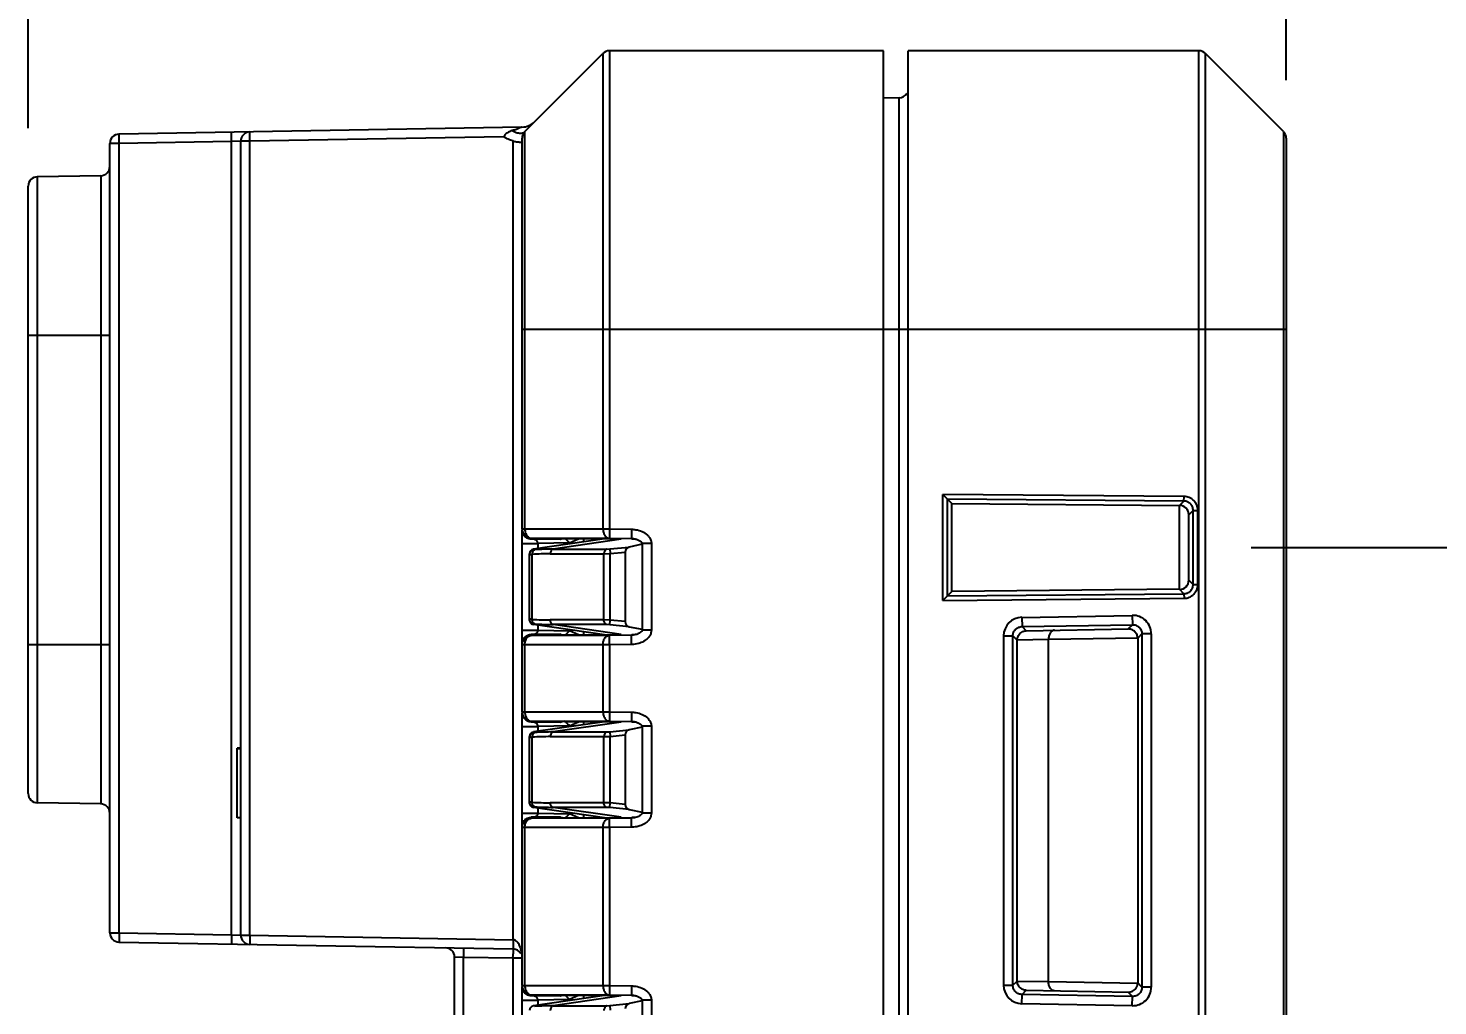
# Model space of a CAD drawing. Header units: inches. Extents: x 0 to 34, y 0 to 22.
# Drawn here: x 17.963 to 19.482, y 15.692 to 16.745 of the extents above; entities that cross this region are included whole.
import ezdxf

# ---------------------------------------------------------------- set-up
doc = ezdxf.new("R2010")
doc.units = ezdxf.units.IN
doc.header["$LTSCALE"] = 1.87
doc.header["$MEASUREMENT"] = 0
doc.layers.get('0').update_dxf_attribs({"linetype": 'CONTINUOUS'})
doc.layers.add('DIMENSIONS', color=7, linetype='CONTINUOUS')
doc.styles.get("Standard").update_dxf_attribs({"font": 'txt', "width": 0.8})
doc.dimstyles.new('DIMSTYLE_1', dxfattribs={"dimtxt": 0.125, "dimasz": 0.18, "dimexe": 0.18, "dimexo": 0.0625, "dimgap": 0.09, "dimtad": 0, "dimtih": 1, "dimtoh": 1, "dimdec": 3, "dimzin": 4, "dimdsep": 46, "dimtxsty": 'STANDARD', "dimblk": '_FILLED', "dimblk1": '_FILLED', "dimblk2": '_FILLED', "dimcen": 0.09, "dimadec": 0, "dimazin": 0, "dimtp": 0.001, "dimtm": 0.001, "dimtfac": 1, "dimtdec": 3, "dimtofl": 0, "dimtmove": 0, "dimatfit": 3, "dimldrblk": '_FILLED', "dimfxl": 1, "dimtolj": 1, "dimtzin": 4, "dimarcsym": 0})

# ---------------------------------------------------------------- blocks, each defined once
blk = doc.blocks.new('_FILLED')
at = {"color": 0, "linetype": 'BYBLOCK'}
blk.add_solid([(0, 0), (-1, 0.1736), (-1, -0.1736)], dxfattribs=at)
blk = doc.blocks.new('*D2')
at = {"layer": 'DIMENSIONS', "color": 2, "linetype": 'CONTINUOUS'}
for p, q in [((17.9633, 16.6374), (17.9633, 17.5957)), ((19.3187, 16.689), (19.3187, 17.5957)), ((17.9633, 17.4707), (18.641, 17.4707)), ((19.3187, 17.4707), (18.641, 17.4707)), ((18.641, 17.4707), (19.3945, 17.4707))]:
    blk.add_line(p, q, dxfattribs=at)
at = {"layer": 'DIMENSIONS', "color": 2, "linetype": 'CONTINUOUS', "xscale": 0.18, "yscale": 0.18, "zscale": 0.18, "rotation": 180}
blk.add_blockref('_FILLED', (17.9633, 17.4707), dxfattribs=at)
at = {"layer": 'DIMENSIONS', "color": 2, "linetype": 'CONTINUOUS', "xscale": 0.18, "yscale": 0.18, "zscale": 0.18}
blk.add_blockref('_FILLED', (19.3187, 17.4707), dxfattribs=at)
blk = doc.blocks.new('*D8')
at = {"layer": 'DIMENSIONS', "color": 2, "linetype": 'CONTINUOUS'}
for p, q in [((19.2809, 16.1857), (20.1937, 16.1857)), ((20.0687, 16.1857), (20.0687, 14.0272)), ((20.0687, 11.6187), (20.0687, 13.7772)), ((19.2809, 11.6187), (20.1937, 11.6187))]:
    blk.add_line(p, q, dxfattribs=at)
at = {"layer": 'DIMENSIONS', "color": 2, "linetype": 'CONTINUOUS', "xscale": 0.18, "yscale": 0.18, "zscale": 0.18}
for p, rotation in [((20.0687, 16.1857), 90), ((20.0687, 11.6187), 270)]:
    blk.add_blockref('_FILLED', p, dxfattribs=dict(at, rotation=rotation))

msp = doc.modelspace()

# ---------------------------------------------------------------- linework, layer by layer
at = {"color": 7, "linetype": 'CONTINUOUS'}
for p, q in [((18.5896, 16.7207), (18.5896, 16.2055)), ((18.8847, 16.7207), (18.5896, 16.7207)), ((18.8847, 11.0837), (18.8847, 16.7207)), ((18.9114, 11.0837), (18.9114, 16.7207)), ((19.2246, 16.7207), (18.9114, 16.7207)), ((19.2246, 11.0837), (19.2246, 16.7207)), ((18.4984, 16.6336), (18.5826, 16.7177)), ((18.5826, 16.7177), (18.5826, 16.2055)), ((19.2316, 11.0866), (19.2316, 16.7177)), ((19.3158, 16.6336), (19.2316, 16.7177)), ((18.9016, 16.67), (18.8847, 16.6697)), ((18.9016, 11.1344), (18.9016, 16.67)), ((18.4953, 16.6385), (18.0612, 16.6309)), ((18.0612, 16.6209), (18.0612, 16.6309)), ((18.1825, 16.623), (18.1825, 16.633)), ((18.2022, 16.6233), (18.2022, 16.6333)), ((18.4874, 16.6357), (18.4848, 16.6348)), ((18.4953, 16.6385), (18.4912, 16.637)), ((18.4984, 16.2055), (18.4984, 16.6336)), ((19.3158, 16.6336), (19.3158, 11.1707)), ((18.0513, 15.7705), (18.0513, 16.6209)), ((18.0612, 16.6209), (18.0513, 16.6209)), ((18.1825, 16.623), (18.0612, 16.6209)), ((18.0612, 15.7705), (18.0612, 16.6209)), ((18.1923, 16.6233), (18.1825, 16.623)), ((18.1825, 15.7683), (18.1825, 16.623)), ((18.1923, 15.768), (18.1923, 16.6233)), ((18.2022, 16.6233), (18.1923, 16.6233)), ((18.4759, 16.6281), (18.2022, 16.6233)), ((18.2022, 15.768), (18.2022, 16.6233)), ((18.4857, 15.763), (18.4857, 16.6236)), ((18.4955, 16.2055), (18.4955, 16.6265)), ((19.3187, 16.6265), (19.3187, 11.1778)), ((18.0415, 16.5861), (17.9732, 16.5849)), ((17.9732, 15.9105), (17.9732, 16.5849)), ((18.0415, 16.5861), (18.0415, 15.9093)), ((17.9633, 15.9205), (17.9633, 16.5749)), ((18.4955, 16.4207), (19.3187, 16.4207)), ((17.9633, 16.4143), (18.0513, 16.4143)), ((18.9487, 16.1285), (18.9487, 16.2428)), ((19.2086, 16.2406), (18.9487, 16.2428)), ((18.9537, 16.2378), (18.9487, 16.2428)), ((18.9537, 16.1335), (18.9537, 16.2378)), ((18.9584, 16.233), (18.9537, 16.2378)), ((19.2085, 16.2356), (18.9537, 16.2378)), ((19.2038, 16.2309), (19.2085, 16.2356)), ((19.2085, 16.2356), (19.2086, 16.2406)), ((18.9584, 16.1383), (18.9584, 16.233)), ((18.9584, 16.233), (19.2038, 16.2309)), ((19.2038, 16.1405), (19.2038, 16.2309)), ((19.2137, 16.2209), (19.2184, 16.2256)), ((19.2137, 16.1504), (19.2137, 16.2209)), ((19.2184, 16.1457), (19.2184, 16.2256)), ((19.2184, 16.2256), (19.2234, 16.2256)), ((19.2234, 16.1457), (19.2234, 16.2256)), ((18.4955, 16.2055), (18.5896, 16.2055)), ((18.4955, 16.0818), (18.4955, 16.2046)), ((18.5896, 16.2055), (18.5895, 16.1955)), ((18.5896, 16.2055), (18.6135, 16.2052)), ((18.6135, 16.2052), (18.6133, 16.1952)), ((18.4955, 16.1898), (18.5126, 16.1898)), ((18.5054, 16.1944), (18.5054, 16.1955)), ((18.5054, 16.1955), (18.5895, 16.1955)), ((18.537, 16.1941), (18.5054, 16.1944)), ((18.5089, 16.1941), (18.5077, 16.1944)), ((18.5842, 16.1949), (18.5078, 16.1838)), ((18.5466, 16.1906), (18.5126, 16.1898)), ((18.5126, 16.1838), (18.5126, 16.1898)), ((18.6021, 16.1944), (18.5289, 16.1838)), ((18.5387, 16.1949), (18.537, 16.1941)), ((18.602, 16.1949), (18.5412, 16.1949)), ((18.5466, 16.1906), (18.5563, 16.1949)), ((18.5621, 16.1917), (18.5621, 16.1949)), ((18.5895, 16.1955), (18.6133, 16.1952)), ((18.6133, 16.1952), (18.6136, 16.1952)), ((18.6136, 16.1948), (18.6172, 16.1948)), ((18.6247, 16.1899), (18.6247, 16.0964)), ((18.6347, 16.1899), (18.6247, 16.1899)), ((18.6344, 16.1923), (18.6347, 16.1899)), ((18.6347, 16.1899), (18.6347, 16.0964)), ((18.5035, 16.1075), (18.5035, 16.1788)), ((18.5035, 16.1782), (18.505, 16.1781)), ((18.505, 16.1781), (18.5064, 16.1782)), ((18.5064, 16.1082), (18.5064, 16.1782)), ((18.5078, 16.1838), (18.5079, 16.1831)), ((18.5079, 16.1831), (18.5093, 16.1831)), ((18.5258, 16.1788), (18.5836, 16.1788)), ((18.5289, 16.1838), (18.5866, 16.1838)), ((18.5836, 16.1788), (18.5905, 16.179)), ((18.5836, 16.1075), (18.5836, 16.1788)), ((18.5866, 16.1838), (18.5901, 16.184)), ((18.5901, 16.184), (18.6108, 16.1861)), ((18.5901, 16.184), (18.5905, 16.179)), ((18.5905, 16.179), (18.6064, 16.1807)), ((18.5905, 16.1073), (18.5905, 16.179)), ((18.6064, 16.1807), (18.6064, 16.1057)), ((18.6247, 16.189), (18.6108, 16.1861)), ((19.2184, 16.1457), (19.2137, 16.1504)), ((19.2184, 16.1457), (19.2234, 16.1457)), ((18.9537, 16.1335), (18.9487, 16.1285)), ((18.9487, 16.1285), (19.2086, 16.1308)), ((18.9584, 16.1383), (18.9537, 16.1335)), ((18.9537, 16.1335), (19.2085, 16.1358)), ((19.2038, 16.1405), (18.9584, 16.1383)), ((19.2085, 16.1358), (19.2038, 16.1405)), ((19.2085, 16.1358), (19.2086, 16.1308)), ((18.5064, 16.1082), (18.5035, 16.1082)), ((18.5079, 16.1032), (18.5078, 16.1025)), ((18.5841, 16.0914), (18.5078, 16.1025)), ((18.5093, 16.1032), (18.5079, 16.1032)), ((18.5126, 16.0965), (18.5126, 16.1023)), ((18.5836, 16.1075), (18.5258, 16.1075)), ((18.5866, 16.1025), (18.5289, 16.1025)), ((18.6021, 16.0919), (18.5289, 16.1025)), ((18.5905, 16.1073), (18.5836, 16.1075)), ((18.5901, 16.1023), (18.5866, 16.1025)), ((18.5901, 16.1023), (18.5905, 16.1073)), ((18.6108, 16.1002), (18.5901, 16.1023)), ((18.6064, 16.1057), (18.5905, 16.1073)), ((18.6108, 16.1002), (18.6247, 16.0974)), ((19.0339, 16.1103), (19.1529, 16.1124)), ((19.0339, 16.1103), (19.0341, 16.1004)), ((19.0341, 16.1004), (19.1531, 16.1024)), ((19.0341, 16.1004), (19.0387, 16.0958)), ((19.1531, 16.1024), (19.1485, 16.0978)), ((19.1529, 16.1124), (19.1531, 16.1024)), ((18.4955, 16.0965), (18.5126, 16.0965)), ((18.537, 16.0922), (18.5054, 16.0919)), ((18.5054, 16.0908), (18.5054, 16.0919)), ((18.5895, 16.0908), (18.5054, 16.0908)), ((18.5123, 16.095), (18.5126, 16.0965)), ((18.5126, 16.0965), (18.5466, 16.0957)), ((18.537, 16.0922), (18.5387, 16.0915)), ((18.5412, 16.0914), (18.602, 16.0914)), ((18.5432, 16.0924), (18.5466, 16.0957)), ((18.5563, 16.0914), (18.5466, 16.0957)), ((18.5621, 16.0914), (18.5621, 16.0946)), ((18.6133, 16.0911), (18.5895, 16.0908)), ((18.5896, 16.0808), (18.5895, 16.0908)), ((18.6135, 16.0811), (18.6133, 16.0911)), ((18.6136, 16.0911), (18.6133, 16.0911)), ((18.6172, 16.0916), (18.6136, 16.0915)), ((18.6347, 16.0964), (18.6247, 16.0964)), ((19.0143, 15.714), (19.0143, 16.0904)), ((19.0143, 16.0904), (19.0242, 16.0904)), ((19.0242, 15.714), (19.0242, 16.0904)), ((19.0242, 16.0904), (19.0288, 16.0859)), ((19.0626, 16.0864), (19.0288, 16.0858)), ((19.0288, 15.7185), (19.0288, 16.0859)), ((19.0387, 16.0958), (19.1487, 16.0978)), ((19.1587, 16.088), (19.0626, 16.0864)), ((19.0626, 15.718), (19.0626, 16.0864)), ((19.1633, 16.0924), (19.1587, 16.0878)), ((19.1587, 16.0878), (19.1587, 15.7166)), ((19.1633, 16.0924), (19.1633, 15.7119)), ((19.1733, 16.0924), (19.1633, 16.0924)), ((19.1733, 16.0924), (19.1733, 15.7119)), ((17.9633, 16.0811), (18.0513, 16.0811)), ((18.4955, 16.0085), (18.4955, 16.0808)), ((18.5896, 16.0808), (18.4955, 16.0808)), ((18.4984, 16.0085), (18.4984, 16.0808)), ((18.5826, 16.0808), (18.5826, 16.0085)), ((18.6135, 16.0811), (18.5896, 16.0808)), ((18.5896, 16.0808), (18.5896, 16.0085)), ((18.4955, 16.0085), (18.5896, 16.0085)), ((18.4955, 15.8848), (18.4955, 16.0076)), ((18.5896, 16.0085), (18.5895, 15.9985)), ((18.5896, 16.0085), (18.6135, 16.0082)), ((18.6135, 16.0082), (18.6133, 15.9982)), ((18.4955, 15.9928), (18.5126, 15.9928)), ((18.5054, 15.9974), (18.5054, 15.9985)), ((18.5054, 15.9985), (18.5895, 15.9985)), ((18.537, 15.9971), (18.5054, 15.9974)), ((18.5089, 15.9971), (18.5077, 15.9974)), ((18.5842, 15.9979), (18.5078, 15.9868)), ((18.5466, 15.9936), (18.5126, 15.9928)), ((18.5126, 15.9868), (18.5126, 15.9928)), ((18.6021, 15.9974), (18.5289, 15.9868)), ((18.5387, 15.9979), (18.537, 15.9971)), ((18.602, 15.9979), (18.5412, 15.9979)), ((18.5466, 15.9936), (18.5563, 15.9979)), ((18.5621, 15.9947), (18.5621, 15.9979)), ((18.5895, 15.9985), (18.6133, 15.9982)), ((18.6247, 15.992), (18.6108, 15.9891)), ((18.6133, 15.9982), (18.6136, 15.9982)), ((18.6136, 15.9978), (18.6172, 15.9978)), ((18.6247, 15.9929), (18.6247, 15.8994)), ((18.6347, 15.9929), (18.6247, 15.9929)), ((18.6344, 15.9953), (18.6347, 15.9929)), ((18.6347, 15.9929), (18.6347, 15.8994)), ((18.5035, 15.9105), (18.5035, 15.9818)), ((18.5035, 15.9812), (18.505, 15.9811)), ((18.505, 15.9811), (18.5064, 15.9812)), ((18.5064, 15.9112), (18.5064, 15.9812)), ((18.5078, 15.9868), (18.5079, 15.9861)), ((18.5079, 15.9861), (18.5093, 15.9861)), ((18.5258, 15.9818), (18.5836, 15.9818)), ((18.5289, 15.9868), (18.5866, 15.9868)), ((18.5836, 15.9818), (18.5905, 15.982)), ((18.5836, 15.9105), (18.5836, 15.9818)), ((18.5866, 15.9868), (18.5901, 15.987)), ((18.5901, 15.987), (18.6108, 15.9891)), ((18.5901, 15.987), (18.5905, 15.982)), ((18.5905, 15.982), (18.6064, 15.9837)), ((18.5905, 15.9103), (18.5905, 15.982)), ((18.6064, 15.9837), (18.6064, 15.9087)), ((18.1884, 15.8943), (18.1884, 15.9693)), ((18.1923, 15.9693), (18.1884, 15.9693)), ((18.1923, 15.9685), (18.1884, 15.9685)), ((18.0415, 15.9093), (17.9732, 15.9105)), ((18.5064, 15.9112), (18.5035, 15.9112)), ((18.5079, 15.9062), (18.5078, 15.9055)), ((18.5841, 15.8944), (18.5078, 15.9055)), ((18.5093, 15.9062), (18.5079, 15.9062)), ((18.5126, 15.8995), (18.5126, 15.9053)), ((18.5836, 15.9105), (18.5258, 15.9105)), ((18.5866, 15.9055), (18.5289, 15.9055)), ((18.6021, 15.8949), (18.5289, 15.9055)), ((18.5905, 15.9103), (18.5836, 15.9105)), ((18.5901, 15.9053), (18.5866, 15.9055)), ((18.5901, 15.9053), (18.5905, 15.9103)), ((18.6108, 15.9032), (18.5901, 15.9053)), ((18.6064, 15.9087), (18.5905, 15.9103)), ((18.6108, 15.9032), (18.6247, 15.9004)), ((18.1923, 15.8943), (18.1884, 15.8943)), ((18.4955, 15.8995), (18.5126, 15.8995)), ((18.537, 15.8952), (18.5054, 15.8949)), ((18.5054, 15.8938), (18.5054, 15.8949)), ((18.5895, 15.8938), (18.5054, 15.8938)), ((18.5123, 15.898), (18.5126, 15.8995)), ((18.5126, 15.8995), (18.5466, 15.8987)), ((18.537, 15.8952), (18.5387, 15.8945)), ((18.5412, 15.8944), (18.602, 15.8944)), ((18.5432, 15.8954), (18.5466, 15.8987)), ((18.5563, 15.8944), (18.5466, 15.8987)), ((18.5621, 15.8944), (18.5621, 15.8976)), ((18.6133, 15.8941), (18.5895, 15.8938)), ((18.5896, 15.8838), (18.5895, 15.8938)), ((18.6135, 15.8841), (18.6133, 15.8941)), ((18.6136, 15.8941), (18.6133, 15.8941)), ((18.6172, 15.8946), (18.6136, 15.8945)), ((18.6347, 15.8994), (18.6247, 15.8994)), ((18.4955, 15.7135), (18.4955, 15.8838)), ((18.5896, 15.8838), (18.4955, 15.8838)), ((18.4984, 15.7135), (18.4984, 15.8838)), ((18.5826, 15.8838), (18.5826, 15.7135)), ((18.6135, 15.8841), (18.5896, 15.8838)), ((18.5896, 15.8838), (18.5896, 15.7135)), ((18.0513, 15.7705), (18.0612, 15.7705)), ((18.0612, 15.7705), (18.1825, 15.7683)), ((18.0612, 15.7705), (18.0612, 15.7605)), ((18.1825, 15.7683), (18.1825, 15.7583)), ((18.1825, 15.7683), (18.1923, 15.768)), ((18.1923, 15.768), (18.2022, 15.768)), ((18.2022, 15.768), (18.4857, 15.763)), ((18.2022, 15.768), (18.2022, 15.758)), ((18.0612, 15.7605), (18.4857, 15.753)), ((18.4325, 15.754), (18.4325, 15.744)), ((18.4857, 15.763), (18.4857, 15.753)), ((18.4868, 15.7629), (18.4857, 15.763)), ((18.4857, 15.753), (18.4857, 15.7479)), ((18.4227, 15.3267), (18.4227, 15.7443)), ((18.4325, 15.744), (18.4227, 15.7443)), ((18.4325, 15.3167), (18.4325, 15.744)), ((18.4857, 15.743), (18.4325, 15.744)), ((18.4857, 15.3158), (18.4857, 15.743)), ((18.4955, 15.743), (18.4857, 15.743)), ((19.0242, 15.714), (19.0288, 15.7185)), ((19.0288, 15.7185), (19.0626, 15.718)), ((18.4955, 15.7135), (18.5896, 15.7135)), ((18.4955, 15.5898), (18.4955, 15.7126)), ((18.5054, 15.7024), (18.5054, 15.7035)), ((18.5054, 15.7035), (18.5895, 15.7035)), ((18.5896, 15.7135), (18.5895, 15.7035)), ((18.5895, 15.7035), (18.6133, 15.7032)), ((18.5896, 15.7135), (18.6135, 15.7132)), ((18.6135, 15.7132), (18.6133, 15.7032)), ((18.6133, 15.7032), (18.6136, 15.7032)), ((19.0143, 15.714), (19.0242, 15.714)), ((19.0339, 15.694), (19.0341, 15.704)), ((19.0341, 15.704), (19.0387, 15.7085)), ((19.1531, 15.7019), (19.0341, 15.704)), ((19.0387, 15.7085), (19.1494, 15.7066)), ((19.0626, 15.718), (19.1587, 15.7163)), ((19.1531, 15.7019), (19.1485, 15.7066)), ((19.1633, 15.7119), (19.1587, 15.7166)), ((19.1733, 15.7119), (19.1633, 15.7119)), ((18.4955, 15.6978), (18.5126, 15.6978)), ((18.537, 15.7021), (18.5054, 15.7024)), ((18.5089, 15.7021), (18.5077, 15.7024)), ((18.5842, 15.7029), (18.5078, 15.6918)), ((18.5078, 15.6918), (18.5079, 15.6911)), ((18.5466, 15.6986), (18.5126, 15.6978)), ((18.5126, 15.6918), (18.5126, 15.6978)), ((18.6021, 15.7024), (18.5289, 15.6918)), ((18.5289, 15.6918), (18.5866, 15.6918)), ((18.5387, 15.7029), (18.537, 15.7021)), ((18.602, 15.7029), (18.5412, 15.7029)), ((18.5563, 15.7029), (18.5466, 15.6986)), ((18.5621, 15.6997), (18.5621, 15.7029)), ((18.5866, 15.6918), (18.5901, 15.692)), ((18.5901, 15.692), (18.6108, 15.6941)), ((18.5901, 15.692), (18.5905, 15.687)), ((18.6247, 15.697), (18.6108, 15.6941)), ((18.6136, 15.7028), (18.6172, 15.7028)), ((18.6247, 15.6979), (18.6247, 15.6044)), ((18.6347, 15.6979), (18.6247, 15.6979)), ((18.6344, 15.7003), (18.6347, 15.6979)), ((18.6347, 15.6979), (18.6347, 15.6044)), ((19.1529, 15.6919), (19.0339, 15.694)), ((19.1529, 15.6919), (19.1531, 15.7019))]:
    msp.add_line(p, q, dxfattribs=at)
for points in [[(18.6136, 16.1952), (18.6144, 16.1952), (18.6154, 16.1951), (18.6163, 16.195), (18.6172, 16.1948)], [(18.6172, 16.1948), (18.618, 16.1946), (18.6188, 16.1944), (18.6196, 16.1941), (18.6203, 16.1938), (18.621, 16.1935), (18.6217, 16.1931), (18.6223, 16.1927), (18.6229, 16.1923), (18.6234, 16.1919), (18.6239, 16.1914), (18.6243, 16.1909), (18.6245, 16.1904), (18.6247, 16.19)], [(18.6177, 16.0917), (18.6164, 16.0914), (18.615, 16.0912), (18.6136, 16.0911)], [(18.6247, 16.0964), (18.6247, 16.0963), (18.6243, 16.0955), (18.6235, 16.0946), (18.6228, 16.094), (18.622, 16.0934), (18.621, 16.0929), (18.62, 16.0924), (18.6189, 16.092), (18.6177, 16.0917)], [(18.6136, 15.9982), (18.6144, 15.9982), (18.6154, 15.9981), (18.6163, 15.998), (18.6172, 15.9978)], [(18.6172, 15.9978), (18.618, 15.9976), (18.6188, 15.9974), (18.6196, 15.9971), (18.6203, 15.9968), (18.621, 15.9965), (18.6217, 15.9961), (18.6223, 15.9957), (18.6229, 15.9953), (18.6234, 15.9949), (18.6239, 15.9944), (18.6243, 15.9939), (18.6245, 15.9934), (18.6247, 15.993)], [(18.6177, 15.8947), (18.6164, 15.8944), (18.615, 15.8942), (18.6136, 15.8941)], [(18.6247, 15.8994), (18.6247, 15.8993), (18.6243, 15.8985), (18.6235, 15.8976), (18.6228, 15.897), (18.622, 15.8964), (18.621, 15.8959), (18.62, 15.8954), (18.6189, 15.895), (18.6177, 15.8947)], [(18.6136, 15.7032), (18.6144, 15.7032), (18.6154, 15.7031), (18.6163, 15.703), (18.6172, 15.7028)], [(18.6172, 15.7028), (18.618, 15.7026), (18.6188, 15.7024), (18.6196, 15.7021), (18.6203, 15.7018), (18.621, 15.7015), (18.6217, 15.7011), (18.6223, 15.7007), (18.6229, 15.7003), (18.6234, 15.6999), (18.6239, 15.6994), (18.6243, 15.6989), (18.6245, 15.6984), (18.6247, 15.698)]]:
    msp.add_lwpolyline(points, dxfattribs=at)
for centre, radius, start, end in [((18.5896, 16.7107), 0.01, 90, 135), ((19.2246, 16.7107), 0.01, 45, 90), ((18.9014, 16.68), 0.01, 271, 330.3333), ((18.0613, 16.6209), 0.01, 91, 180), ((18.2023, 16.6233), 0.01, 91, 180), ((17.876, 18.4076), 1.8745, 289.0357, 289.1613), ((18.495, 16.6585), 0.02, 271, 314.9961), ((18.5055, 16.6265), 0.01, 135, 180), ((18.4949, 16.6371), 0.00502, 307.1483, 314.9686), ((19.3087, 16.6265), 0.01, 0, 45), ((17.9733, 16.5749), 0.01, 91, 180), ((18.0413, 16.5961), 0.01, 271, 360), ((19.2037, 16.2209), 0.01, 0, 89.5), ((18.5085, 16.1788), 0.005, 98.2858, 180), ((18.5259, 15.891), 0.2878, 90.0054, 93.8761), ((18.5287, 15.8959), 0.2879, 89.964, 93.8538), ((19.2037, 16.1504), 0.01, 270.5, 360), ((18.5085, 16.1075), 0.005, 180, 261.7142), ((18.5259, 16.3948), 0.2873, 266.1202, 269.9983), ((18.5287, 16.3899), 0.2873, 266.1426, 270.0396), ((19.0342, 16.0904), 0.02, 90.9809, 180.0191), ((19.1533, 16.0925), 0.02, 359.9808, 91.0193), ((18.5054, 16.082), 0.0099, 120.7202, 150.7314), ((18.5085, 15.9818), 0.005, 98.2858, 180), ((18.5259, 15.694), 0.2878, 90.0054, 93.8761), ((18.5287, 15.6989), 0.2879, 89.964, 93.8538), ((17.9733, 15.9205), 0.01, 180, 269), ((18.0413, 15.8993), 0.01, 0, 89), ((18.5085, 15.9105), 0.005, 180, 261.7142), ((18.5259, 16.1978), 0.2873, 266.1202, 269.9983), ((18.5287, 16.1929), 0.2873, 266.1426, 270.0396), ((18.5054, 15.885), 0.0099, 120.7202, 150.7314), ((18.0613, 15.7705), 0.01, 180, 269), ((18.2023, 15.768), 0.01, 180, 269), ((18.4127, 15.7443), 0.01, 0, 89), ((18.4855, 15.743), 0.01, 28.9819, 89), ((18.468, 15.7455), 0.0273, 15.73, 20.5065), ((18.4638, 15.7443), 0.0316, 11.801, 15.7565), ((17.9886, 15.7519), 0.4971, 358.9797, 359.5439), ((19.0342, 15.714), 0.02, 179.9826, 269.0176), ((19.1533, 15.7119), 0.02, 268.979, 0.021), ((18.5085, 15.6868), 0.005, 98.2858, 180), ((18.5287, 15.4039), 0.2879, 89.964, 93.8538)]:
    msp.add_arc(centre, radius, start, end, dxfattribs=at)
for centre, major_axis, ratio, start_param, end_param in [((18.5862, 16.1941), (0.0475, -0.0008), 0.005547, 2.817538, 3.129648), ((18.6113, 16.1811), (0.00316, 0.00416), 0.90418, 0.802513, 2.269458), ((18.6113, 16.1052), (0.00316, -0.00416), 0.90418, -2.269458, -0.802513), ((18.5862, 16.0923), (0.0475, 0.0008), 0.005547, -3.129648, -2.817538), ((18.5862, 15.9971), (0.0475, -0.0008), 0.005547, 2.817538, 3.129648), ((18.6113, 15.9841), (0.00316, 0.00416), 0.90418, 0.802513, 2.269458), ((18.6113, 15.9082), (0.00316, -0.00416), 0.90418, -2.269458, -0.802513), ((18.5862, 15.8953), (0.0475, 0.0008), 0.005547, -3.129648, -2.817538), ((18.5862, 15.7021), (0.0475, -0.0008), 0.005547, 2.817538, 3.129648), ((18.6113, 15.6891), (0.00316, 0.00416), 0.90418, 0.802513, 2.269458)]:
    msp.add_ellipse(centre, major_axis=major_axis, ratio=ratio, start_param=start_param, end_param=end_param, dxfattribs=at)
for points, knots in [([(18.4848, 16.6348), (18.4839, 16.6345), (18.4821, 16.6338), (18.48, 16.6327), (18.4784, 16.6316), (18.4773, 16.6307), (18.4764, 16.6295), (18.476, 16.6286), (18.4759, 16.6281)], [0, 0, 0, 0, 0.247887, 0.496332, 0.621165, 0.746615, 0.872941, 1, 1, 1, 1]), ([(18.4848, 16.6348), (18.4857, 16.6342), (18.4875, 16.6333), (18.4902, 16.6324), (18.4927, 16.6319), (18.4943, 16.6319), (18.495, 16.632)], [0, 0, 0, 0, 0.290386, 0.556171, 0.792603, 1, 1, 1, 1]), ([(18.495, 16.632), (18.4956, 16.6321), (18.4966, 16.6323), (18.4975, 16.6328), (18.4979, 16.6331)], [0, 0, 0, 0, 0.519577, 1, 1, 1, 1]), ([(18.4857, 16.6236), (18.4848, 16.6238), (18.4831, 16.6244), (18.4806, 16.6254), (18.4781, 16.6266), (18.4766, 16.6276), (18.4759, 16.6281)], [0, 0, 0, 0, 0.249899, 0.499823, 0.749963, 1, 1, 1, 1]), ([(18.4857, 16.6236), (18.4863, 16.6233), (18.4875, 16.623), (18.4893, 16.6228), (18.491, 16.6226), (18.4923, 16.6224), (18.4932, 16.6223), (18.4938, 16.6223), (18.4943, 16.6222), (18.4947, 16.6222), (18.495, 16.6222), (18.4953, 16.6223), (18.4955, 16.6224), (18.4955, 16.6226), (18.4955, 16.6226)], [0, 0, 0, 0, 0.190367, 0.374972, 0.544569, 0.692366, 0.75658, 0.813533, 0.862625, 0.903315, 0.935269, 0.959055, 0.978089, 1, 1, 1, 1]), ([(19.2184, 16.2256), (19.2184, 16.2269), (19.2179, 16.2295), (19.2157, 16.2328), (19.2124, 16.235), (19.2098, 16.2356), (19.2085, 16.2356)], [0, 0, 0, 0, 0.249713, 0.499632, 0.749729, 1, 1, 1, 1]), ([(19.2234, 16.2256), (19.2234, 16.2275), (19.2226, 16.2314), (19.2194, 16.2364), (19.2144, 16.2397), (19.2105, 16.2405), (19.2086, 16.2406)], [0, 0, 0, 0, 0.249738, 0.499634, 0.749705, 1, 1, 1, 1]), ([(18.4955, 16.2055), (18.4955, 16.2038), (18.4964, 16.2003), (18.4989, 16.1978), (18.5004, 16.1969)], [0, 0, 0, 0, 0.499954, 1, 1, 1, 1]), ([(18.4968, 16.1995), (18.4966, 16.1999), (18.4958, 16.2014), (18.4955, 16.2031), (18.4955, 16.2044)], [0, 0, 0, 0, 0.250819, 1, 1, 1, 1]), ([(18.4984, 16.2055), (18.4984, 16.2047), (18.4986, 16.203), (18.4994, 16.1999), (18.5007, 16.1979), (18.5019, 16.1969)], [0, 0, 0, 0, 0.269469, 0.53201, 1, 1, 1, 1]), ([(18.5826, 16.2055), (18.5826, 16.2042), (18.5829, 16.2018), (18.5843, 16.1985), (18.5866, 16.1962), (18.5886, 16.1955), (18.5895, 16.1955)], [0, 0, 0, 0, 0.28711, 0.554768, 0.790528, 1, 1, 1, 1]), ([(18.6135, 16.2052), (18.615, 16.2052), (18.6189, 16.2048), (18.6249, 16.2031), (18.6288, 16.2005), (18.6305, 16.1989)], [0, 0, 0, 0, 0.250424, 0.625405, 1, 1, 1, 1]), ([(18.5054, 16.1944), (18.5037, 16.1944), (18.501, 16.1952), (18.4983, 16.1973), (18.4972, 16.1987), (18.4968, 16.1995)], [0, 0, 0, 0, 0.494212, 0.746144, 1, 1, 1, 1]), ([(18.5004, 16.1969), (18.5008, 16.1967), (18.5023, 16.1959), (18.5041, 16.1955), (18.5054, 16.1955)], [0, 0, 0, 0, 0.251806, 1, 1, 1, 1]), ([(18.5019, 16.1969), (18.5024, 16.1965), (18.5035, 16.1958), (18.5048, 16.1955), (18.5054, 16.1955)], [0, 0, 0, 0, 0.516903, 1, 1, 1, 1]), ([(18.5126, 16.1898), (18.5126, 16.1902), (18.5125, 16.1909), (18.5119, 16.192), (18.5111, 16.193), (18.51, 16.1937), (18.5092, 16.194), (18.5089, 16.1941)], [0, 0, 0, 0, 0.194987, 0.350024, 0.595039, 0.804968, 1, 1, 1, 1]), ([(18.5466, 16.1906), (18.546, 16.1911), (18.5449, 16.1922), (18.5435, 16.1936), (18.5424, 16.1947), (18.5416, 16.1952), (18.5412, 16.1953)], [0, 0, 0, 0, 0.34165, 0.624832, 0.839433, 1, 1, 1, 1]), ([(18.6305, 16.1989), (18.6314, 16.198), (18.6331, 16.196), (18.6341, 16.1936), (18.6344, 16.1923)], [0, 0, 0, 0, 0.498328, 1, 1, 1, 1]), ([(18.5079, 16.1831), (18.5073, 16.1831), (18.5064, 16.1828), (18.5054, 16.1821), (18.5047, 16.1815), (18.5042, 16.1808), (18.5037, 16.1797), (18.5035, 16.1788), (18.5035, 16.1782)], [0, 0, 0, 0, 0.249387, 0.374931, 0.500175, 0.625393, 0.750863, 1, 1, 1, 1]), ([(18.5093, 16.1831), (18.5091, 16.1831), (18.5087, 16.183), (18.5081, 16.1826), (18.5076, 16.1821), (18.507, 16.1813), (18.5066, 16.1802), (18.5064, 16.1791), (18.5064, 16.1785), (18.5064, 16.1782)], [0, 0, 0, 0, 0.103383, 0.211813, 0.326708, 0.44897, 0.714679, 0.856359, 1, 1, 1, 1]), ([(18.5289, 16.1838), (18.5287, 16.1837), (18.5282, 16.1836), (18.5277, 16.1832), (18.5271, 16.1827), (18.5265, 16.1819), (18.5261, 16.1808), (18.5259, 16.1797), (18.5258, 16.1791), (18.5258, 16.1788)], [0, 0, 0, 0, 0.103342, 0.212429, 0.328255, 0.451317, 0.71721, 0.857949, 1, 1, 1, 1]), ([(18.5866, 16.1838), (18.5864, 16.1837), (18.586, 16.1836), (18.5854, 16.1832), (18.5849, 16.1827), (18.5843, 16.1819), (18.5838, 16.1808), (18.5836, 16.1797), (18.5836, 16.1791), (18.5836, 16.1788)], [0, 0, 0, 0, 0.103342, 0.212429, 0.328255, 0.451317, 0.71721, 0.857949, 1, 1, 1, 1]), ([(19.2085, 16.1358), (19.2098, 16.1358), (19.2124, 16.1363), (19.2157, 16.1385), (19.2179, 16.1418), (19.2184, 16.1445), (19.2184, 16.1457)], [0, 0, 0, 0, 0.249705, 0.499615, 0.749712, 1, 1, 1, 1]), ([(19.2086, 16.1308), (19.2105, 16.1308), (19.2144, 16.1316), (19.2193, 16.1349), (19.2226, 16.1399), (19.2234, 16.1438), (19.2234, 16.1457)], [0, 0, 0, 0, 0.24973, 0.499617, 0.749688, 1, 1, 1, 1]), ([(18.5079, 16.1032), (18.5073, 16.1033), (18.5064, 16.1036), (18.5054, 16.1042), (18.5047, 16.1048), (18.5042, 16.1056), (18.5037, 16.1066), (18.5035, 16.1076), (18.5035, 16.1082)], [0, 0, 0, 0, 0.249387, 0.374931, 0.500175, 0.625393, 0.750863, 1, 1, 1, 1]), ([(18.5093, 16.1032), (18.5091, 16.1032), (18.5087, 16.1034), (18.5081, 16.1037), (18.5076, 16.1042), (18.507, 16.1051), (18.5066, 16.1061), (18.5064, 16.1073), (18.5064, 16.1079), (18.5064, 16.1082)], [0, 0, 0, 0, 0.103383, 0.211813, 0.326708, 0.44897, 0.714679, 0.856359, 1, 1, 1, 1]), ([(18.5289, 16.1025), (18.5287, 16.1026), (18.5282, 16.1027), (18.5277, 16.1031), (18.5271, 16.1036), (18.5265, 16.1045), (18.5261, 16.1055), (18.5259, 16.1066), (18.5258, 16.1072), (18.5258, 16.1075)], [0, 0, 0, 0, 0.103342, 0.212429, 0.328255, 0.451317, 0.71721, 0.857949, 1, 1, 1, 1]), ([(18.5866, 16.1025), (18.5864, 16.1026), (18.586, 16.1027), (18.5854, 16.1031), (18.5849, 16.1036), (18.5843, 16.1045), (18.5838, 16.1055), (18.5836, 16.1066), (18.5836, 16.1072), (18.5836, 16.1075)], [0, 0, 0, 0, 0.103342, 0.212429, 0.328255, 0.451317, 0.71721, 0.857949, 1, 1, 1, 1]), ([(19.0242, 16.0904), (19.0242, 16.0917), (19.0247, 16.0942), (19.0269, 16.0976), (19.0302, 16.0998), (19.0328, 16.1003), (19.0341, 16.1004)], [0, 0, 0, 0, 0.249726, 0.499691, 0.749818, 1, 1, 1, 1]), ([(19.1531, 16.1024), (19.1544, 16.1025), (19.1571, 16.102), (19.1605, 16.0998), (19.1628, 16.0964), (19.1633, 16.0938), (19.1633, 16.0924)], [0, 0, 0, 0, 0.249711, 0.499677, 0.749812, 1, 1, 1, 1]), ([(18.4955, 16.0808), (18.4955, 16.0826), (18.4964, 16.086), (18.4989, 16.0886), (18.5004, 16.0895)], [0, 0, 0, 0, 0.499954, 1, 1, 1, 1]), ([(18.4955, 16.0819), (18.4955, 16.0832), (18.4958, 16.0849), (18.4966, 16.0865), (18.4968, 16.0868)], [0, 0, 0, 0, 0.749181, 1, 1, 1, 1]), ([(18.4984, 16.0808), (18.4984, 16.0817), (18.4986, 16.0834), (18.4994, 16.0864), (18.5007, 16.0885), (18.5019, 16.0894)], [0, 0, 0, 0, 0.269469, 0.53201, 1, 1, 1, 1]), ([(18.5003, 16.0905), (18.5007, 16.0907), (18.5023, 16.0915), (18.5041, 16.0919), (18.5054, 16.0919)], [0, 0, 0, 0, 0.253193, 1, 1, 1, 1]), ([(18.5004, 16.0895), (18.5008, 16.0897), (18.5023, 16.0904), (18.5041, 16.0908), (18.5054, 16.0908)], [0, 0, 0, 0, 0.251806, 1, 1, 1, 1]), ([(18.5019, 16.0894), (18.5024, 16.0899), (18.5035, 16.0905), (18.5048, 16.0908), (18.5054, 16.0908)], [0, 0, 0, 0, 0.516903, 1, 1, 1, 1]), ([(18.5078, 16.0919), (18.5086, 16.0921), (18.5104, 16.0927), (18.5119, 16.0941), (18.5123, 16.095)], [0, 0, 0, 0, 0.446721, 1, 1, 1, 1]), ([(18.5414, 16.0911), (18.5417, 16.0912), (18.5424, 16.0916), (18.5429, 16.0921), (18.5432, 16.0924)], [0, 0, 0, 0, 0.44087, 1, 1, 1, 1]), ([(18.5826, 16.0808), (18.5826, 16.0821), (18.5829, 16.0846), (18.5843, 16.0878), (18.5866, 16.0902), (18.5886, 16.0908), (18.5895, 16.0908)], [0, 0, 0, 0, 0.28711, 0.554768, 0.790528, 1, 1, 1, 1]), ([(18.6236, 16.0831), (18.6228, 16.0827), (18.6195, 16.0817), (18.616, 16.0812), (18.6135, 16.0811)], [0, 0, 0, 0, 0.250494, 1, 1, 1, 1]), ([(18.6309, 16.0878), (18.6304, 16.0873), (18.6282, 16.0853), (18.6256, 16.0839), (18.6236, 16.0831)], [0, 0, 0, 0, 0.250584, 1, 1, 1, 1]), ([(18.6347, 16.0964), (18.6347, 16.0954), (18.6344, 16.0934), (18.6336, 16.0915), (18.633, 16.0906)], [0, 0, 0, 0, 0.500042, 1, 1, 1, 1]), ([(19.0288, 16.0859), (19.0288, 16.0863), (19.029, 16.088), (19.0295, 16.0896), (19.0302, 16.0907)], [0, 0, 0, 0, 0.242733, 1, 1, 1, 1]), ([(19.0302, 16.0907), (19.031, 16.0922), (19.0335, 16.0948), (19.037, 16.0958), (19.0387, 16.0958)], [0, 0, 0, 0, 0.499696, 1, 1, 1, 1]), ([(19.0689, 16.0964), (19.0685, 16.0964), (19.0676, 16.0962), (19.0659, 16.0954), (19.0642, 16.0933), (19.0629, 16.0901), (19.0626, 16.0876), (19.0626, 16.0864)], [0, 0, 0, 0, 0.09727, 0.20016, 0.431568, 0.703393, 1, 1, 1, 1]), ([(19.1587, 16.0878), (19.1587, 16.0891), (19.1583, 16.091), (19.1571, 16.0933), (19.1559, 16.0948), (19.1544, 16.096), (19.1522, 16.0973), (19.1502, 16.0978), (19.1489, 16.0978)], [0, 0, 0, 0, 0.24929, 0.374596, 0.499485, 0.624884, 0.751199, 1, 1, 1, 1]), ([(18.4955, 16.0085), (18.4955, 16.0068), (18.4964, 16.0033), (18.4989, 16.0008), (18.5004, 15.9999)], [0, 0, 0, 0, 0.499954, 1, 1, 1, 1]), ([(18.4955, 16.0079), (18.4955, 16.0065), (18.4961, 16.0038), (18.4984, 16.0004), (18.5019, 15.9983), (18.5045, 15.9979), (18.5058, 15.9979)], [0, 0, 0, 0, 0.253847, 0.505494, 0.75431, 1, 1, 1, 1]), ([(18.4984, 16.0085), (18.4984, 16.0077), (18.4986, 16.006), (18.4994, 16.0029), (18.5007, 16.0009), (18.5019, 15.9999)], [0, 0, 0, 0, 0.269469, 0.53201, 1, 1, 1, 1]), ([(18.5826, 16.0085), (18.5826, 16.0072), (18.5829, 16.0048), (18.5843, 16.0015), (18.5866, 15.9992), (18.5886, 15.9985), (18.5895, 15.9985)], [0, 0, 0, 0, 0.28711, 0.554768, 0.790528, 1, 1, 1, 1]), ([(18.6135, 16.0082), (18.615, 16.0082), (18.6189, 16.0078), (18.6249, 16.0061), (18.6288, 16.0035), (18.6305, 16.0019)], [0, 0, 0, 0, 0.250424, 0.625405, 1, 1, 1, 1]), ([(18.5004, 15.9999), (18.5008, 15.9997), (18.5023, 15.9989), (18.5041, 15.9985), (18.5054, 15.9985)], [0, 0, 0, 0, 0.251806, 1, 1, 1, 1]), ([(18.5019, 15.9999), (18.5024, 15.9995), (18.5035, 15.9988), (18.5048, 15.9985), (18.5054, 15.9985)], [0, 0, 0, 0, 0.516903, 1, 1, 1, 1]), ([(18.5126, 15.9928), (18.5126, 15.9932), (18.5125, 15.9939), (18.5119, 15.995), (18.5111, 15.996), (18.51, 15.9967), (18.5092, 15.997), (18.5089, 15.9971)], [0, 0, 0, 0, 0.194987, 0.350024, 0.595039, 0.804968, 1, 1, 1, 1]), ([(18.5466, 15.9936), (18.546, 15.9941), (18.5449, 15.9952), (18.5435, 15.9966), (18.5424, 15.9977), (18.5416, 15.9982), (18.5412, 15.9983)], [0, 0, 0, 0, 0.34165, 0.624832, 0.839433, 1, 1, 1, 1]), ([(18.6305, 16.0019), (18.6314, 16.001), (18.6331, 15.999), (18.6341, 15.9966), (18.6344, 15.9953)], [0, 0, 0, 0, 0.498328, 1, 1, 1, 1]), ([(18.5079, 15.9861), (18.5073, 15.9861), (18.5064, 15.9858), (18.5054, 15.9851), (18.5047, 15.9845), (18.5042, 15.9838), (18.5037, 15.9827), (18.5035, 15.9818), (18.5035, 15.9812)], [0, 0, 0, 0, 0.249387, 0.374931, 0.500175, 0.625393, 0.750863, 1, 1, 1, 1]), ([(18.5093, 15.9861), (18.5091, 15.9861), (18.5087, 15.986), (18.5081, 15.9856), (18.5076, 15.9851), (18.507, 15.9843), (18.5066, 15.9832), (18.5064, 15.9821), (18.5064, 15.9815), (18.5064, 15.9812)], [0, 0, 0, 0, 0.103383, 0.211813, 0.326708, 0.44897, 0.714679, 0.856359, 1, 1, 1, 1]), ([(18.5289, 15.9868), (18.5287, 15.9867), (18.5282, 15.9866), (18.5277, 15.9862), (18.5271, 15.9857), (18.5265, 15.9849), (18.5261, 15.9838), (18.5259, 15.9827), (18.5258, 15.9821), (18.5258, 15.9818)], [0, 0, 0, 0, 0.103342, 0.212429, 0.328255, 0.451317, 0.71721, 0.857949, 1, 1, 1, 1]), ([(18.5866, 15.9868), (18.5864, 15.9867), (18.586, 15.9866), (18.5854, 15.9862), (18.5849, 15.9857), (18.5843, 15.9849), (18.5838, 15.9838), (18.5836, 15.9827), (18.5836, 15.9821), (18.5836, 15.9818)], [0, 0, 0, 0, 0.103342, 0.212429, 0.328255, 0.451317, 0.71721, 0.857949, 1, 1, 1, 1]), ([(18.5079, 15.9062), (18.5073, 15.9063), (18.5064, 15.9066), (18.5054, 15.9072), (18.5047, 15.9078), (18.5042, 15.9086), (18.5037, 15.9096), (18.5035, 15.9106), (18.5035, 15.9112)], [0, 0, 0, 0, 0.249387, 0.374931, 0.500175, 0.625393, 0.750863, 1, 1, 1, 1]), ([(18.5093, 15.9062), (18.5091, 15.9062), (18.5087, 15.9064), (18.5081, 15.9067), (18.5076, 15.9072), (18.507, 15.9081), (18.5066, 15.9091), (18.5064, 15.9103), (18.5064, 15.9109), (18.5064, 15.9112)], [0, 0, 0, 0, 0.103383, 0.211813, 0.326708, 0.44897, 0.714679, 0.856359, 1, 1, 1, 1]), ([(18.5289, 15.9055), (18.5287, 15.9056), (18.5282, 15.9057), (18.5277, 15.9061), (18.5271, 15.9066), (18.5265, 15.9075), (18.5261, 15.9085), (18.5259, 15.9096), (18.5258, 15.9102), (18.5258, 15.9105)], [0, 0, 0, 0, 0.103342, 0.212429, 0.328255, 0.451317, 0.71721, 0.857949, 1, 1, 1, 1]), ([(18.5866, 15.9055), (18.5864, 15.9056), (18.586, 15.9057), (18.5854, 15.9061), (18.5849, 15.9066), (18.5843, 15.9075), (18.5838, 15.9085), (18.5836, 15.9096), (18.5836, 15.9102), (18.5836, 15.9105)], [0, 0, 0, 0, 0.103342, 0.212429, 0.328255, 0.451317, 0.71721, 0.857949, 1, 1, 1, 1]), ([(18.4955, 15.8838), (18.4955, 15.8856), (18.4964, 15.889), (18.4989, 15.8916), (18.5004, 15.8925)], [0, 0, 0, 0, 0.499954, 1, 1, 1, 1]), ([(18.4955, 15.8849), (18.4955, 15.8862), (18.4958, 15.8879), (18.4966, 15.8895), (18.4968, 15.8898)], [0, 0, 0, 0, 0.749181, 1, 1, 1, 1]), ([(18.4984, 15.8838), (18.4984, 15.8847), (18.4986, 15.8864), (18.4994, 15.8894), (18.5007, 15.8915), (18.5019, 15.8924)], [0, 0, 0, 0, 0.269469, 0.53201, 1, 1, 1, 1]), ([(18.5003, 15.8935), (18.5007, 15.8937), (18.5023, 15.8945), (18.5041, 15.8949), (18.5054, 15.8949)], [0, 0, 0, 0, 0.253193, 1, 1, 1, 1]), ([(18.5004, 15.8925), (18.5008, 15.8927), (18.5023, 15.8934), (18.5041, 15.8938), (18.5054, 15.8938)], [0, 0, 0, 0, 0.251806, 1, 1, 1, 1]), ([(18.5019, 15.8924), (18.5024, 15.8929), (18.5035, 15.8935), (18.5048, 15.8938), (18.5054, 15.8938)], [0, 0, 0, 0, 0.516903, 1, 1, 1, 1]), ([(18.5078, 15.8949), (18.5086, 15.8951), (18.5104, 15.8957), (18.5119, 15.8971), (18.5123, 15.898)], [0, 0, 0, 0, 0.446721, 1, 1, 1, 1]), ([(18.5414, 15.8941), (18.5417, 15.8942), (18.5424, 15.8946), (18.5429, 15.8951), (18.5432, 15.8954)], [0, 0, 0, 0, 0.44087, 1, 1, 1, 1]), ([(18.5826, 15.8838), (18.5826, 15.8851), (18.5829, 15.8876), (18.5843, 15.8908), (18.5866, 15.8932), (18.5886, 15.8938), (18.5895, 15.8938)], [0, 0, 0, 0, 0.28711, 0.554768, 0.790528, 1, 1, 1, 1]), ([(18.6236, 15.8861), (18.6228, 15.8857), (18.6195, 15.8847), (18.616, 15.8842), (18.6135, 15.8841)], [0, 0, 0, 0, 0.250494, 1, 1, 1, 1]), ([(18.6309, 15.8908), (18.6304, 15.8903), (18.6282, 15.8883), (18.6256, 15.8869), (18.6236, 15.8861)], [0, 0, 0, 0, 0.250584, 1, 1, 1, 1]), ([(18.6347, 15.8994), (18.6347, 15.8984), (18.6344, 15.8964), (18.6336, 15.8945), (18.633, 15.8936)], [0, 0, 0, 0, 0.500042, 1, 1, 1, 1]), ([(18.4888, 15.7619), (18.4887, 15.762), (18.4881, 15.7624), (18.4873, 15.7627), (18.4868, 15.7629)], [0, 0, 0, 0, 0.247427, 1, 1, 1, 1]), ([(18.4935, 15.7551), (18.493, 15.7563), (18.4918, 15.7589), (18.49, 15.7611), (18.4888, 15.7619)], [0, 0, 0, 0, 0.494125, 1, 1, 1, 1]), ([(19.0387, 15.7085), (19.0374, 15.7085), (19.0348, 15.7091), (19.0315, 15.7114), (19.0294, 15.7147), (19.0289, 15.7172), (19.0288, 15.7185)], [0, 0, 0, 0, 0.25177, 0.503539, 0.755231, 1, 1, 1, 1]), ([(18.4955, 15.7135), (18.4955, 15.7118), (18.4964, 15.7083), (18.4989, 15.7058), (18.5004, 15.7049)], [0, 0, 0, 0, 0.499954, 1, 1, 1, 1]), ([(18.4968, 15.7075), (18.4966, 15.7079), (18.4958, 15.7094), (18.4955, 15.7111), (18.4955, 15.7124)], [0, 0, 0, 0, 0.250819, 1, 1, 1, 1]), ([(18.5054, 15.7024), (18.5037, 15.7024), (18.501, 15.7032), (18.4983, 15.7053), (18.4972, 15.7067), (18.4968, 15.7075)], [0, 0, 0, 0, 0.494212, 0.746144, 1, 1, 1, 1]), ([(18.4984, 15.7135), (18.4984, 15.7127), (18.4986, 15.711), (18.4994, 15.7079), (18.5007, 15.7059), (18.5019, 15.7049)], [0, 0, 0, 0, 0.269469, 0.53201, 1, 1, 1, 1]), ([(18.5004, 15.7049), (18.5008, 15.7047), (18.5023, 15.7039), (18.5041, 15.7035), (18.5054, 15.7035)], [0, 0, 0, 0, 0.251806, 1, 1, 1, 1]), ([(18.5019, 15.7049), (18.5024, 15.7045), (18.5035, 15.7038), (18.5048, 15.7035), (18.5054, 15.7035)], [0, 0, 0, 0, 0.516903, 1, 1, 1, 1]), ([(18.5466, 15.6986), (18.546, 15.6991), (18.5449, 15.7002), (18.5435, 15.7016), (18.5424, 15.7027), (18.5416, 15.7032), (18.5412, 15.7033)], [0, 0, 0, 0, 0.341649, 0.624832, 0.839433, 1, 1, 1, 1]), ([(18.5826, 15.7135), (18.5826, 15.7122), (18.5829, 15.7098), (18.5843, 15.7065), (18.5866, 15.7042), (18.5886, 15.7035), (18.5895, 15.7035)], [0, 0, 0, 0, 0.28711, 0.554768, 0.790528, 1, 1, 1, 1]), ([(18.6135, 15.7132), (18.615, 15.7132), (18.6189, 15.7128), (18.6249, 15.7111), (18.6288, 15.7085), (18.6305, 15.7069)], [0, 0, 0, 0, 0.250424, 0.625405, 1, 1, 1, 1]), ([(18.6305, 15.7069), (18.6314, 15.706), (18.6331, 15.704), (18.6341, 15.7016), (18.6344, 15.7003)], [0, 0, 0, 0, 0.498328, 1, 1, 1, 1]), ([(19.0341, 15.704), (19.0328, 15.704), (19.0302, 15.7045), (19.0269, 15.7068), (19.0247, 15.7101), (19.0242, 15.7127), (19.0242, 15.714)], [0, 0, 0, 0, 0.249725, 0.499691, 0.749818, 1, 1, 1, 1]), ([(19.0689, 15.708), (19.0685, 15.708), (19.0676, 15.7081), (19.0659, 15.709), (19.0642, 15.711), (19.0629, 15.7142), (19.0626, 15.7167), (19.0626, 15.718)], [0, 0, 0, 0, 0.09727, 0.20016, 0.431568, 0.703393, 1, 1, 1, 1]), ([(19.1494, 15.7066), (19.1511, 15.7067), (19.1543, 15.7078), (19.1567, 15.7103), (19.1575, 15.7118)], [0, 0, 0, 0, 0.499938, 1, 1, 1, 1]), ([(19.1633, 15.7119), (19.1633, 15.7106), (19.1628, 15.7079), (19.1605, 15.7046), (19.1571, 15.7024), (19.1544, 15.7019), (19.1531, 15.7019)], [0, 0, 0, 0, 0.249711, 0.499677, 0.749812, 1, 1, 1, 1]), ([(19.1575, 15.7118), (19.1577, 15.7121), (19.1584, 15.7136), (19.1587, 15.7153), (19.1587, 15.7166)], [0, 0, 0, 0, 0.251467, 1, 1, 1, 1]), ([(18.5126, 15.6978), (18.5126, 15.6982), (18.5125, 15.6989), (18.5119, 15.7), (18.5111, 15.701), (18.51, 15.7017), (18.5092, 15.702), (18.5089, 15.7021)], [0, 0, 0, 0, 0.194987, 0.350024, 0.595039, 0.804968, 1, 1, 1, 1]), ([(18.5289, 15.6918), (18.5287, 15.6917), (18.5282, 15.6916), (18.5277, 15.6912), (18.5271, 15.6907), (18.5265, 15.6899), (18.5261, 15.6888), (18.5259, 15.6877), (18.5258, 15.6871), (18.5258, 15.6868)], [0, 0, 0, 0, 0.103342, 0.212429, 0.328255, 0.451317, 0.71721, 0.857949, 1, 1, 1, 1]), ([(18.5866, 15.6918), (18.5864, 15.6917), (18.586, 15.6916), (18.5854, 15.6912), (18.5849, 15.6907), (18.5843, 15.6899), (18.5838, 15.6888), (18.5836, 15.6877), (18.5836, 15.6871), (18.5836, 15.6868)], [0, 0, 0, 0, 0.103342, 0.212429, 0.328255, 0.451317, 0.71721, 0.857949, 1, 1, 1, 1])]:
    msp.add_open_spline(points, degree=3, knots=knots, dxfattribs=at)
for points in [[(18.633, 16.0906), (18.6325, 16.0896), (18.6317, 16.0887), (18.6309, 16.0878)], [(18.633, 15.8936), (18.6325, 15.8926), (18.6317, 15.8917), (18.6309, 15.8908)]]:
    msp.add_open_spline(points, degree=3, dxfattribs=at)

# ---------------------------------------------------------------- dimensions: what is measured, and where the dimension line sits
at = {"layer": 'DIMENSIONS', "color": 2, "linetype": 'CONTINUOUS'}
dim = msp.add_linear_dim(base=(17.9633, 17.4707), p1=(19.3187, 16.689), p2=(17.9633, 16.6374), angle=180, dimstyle='DIMSTYLE_1', dxfattribs=at)
dim.commit()
dim.dimension.update_dxf_attribs({"geometry": '*D2', "text_midpoint": (19.457, 17.4082), "dimtype": 160})
dim = msp.add_linear_dim(base=(20.0687, 11.6187), p1=(19.2809, 16.1857), p2=(19.2809, 11.6187), angle=270, text='2x <>', dimstyle='DIMSTYLE_1', dxfattribs=at)
dim.commit()
dim.dimension.update_dxf_attribs({"geometry": '*D8', "text_midpoint": (19.3562, 13.8397), "dimtype": 160})

doc.saveas('drawing.dxf')
